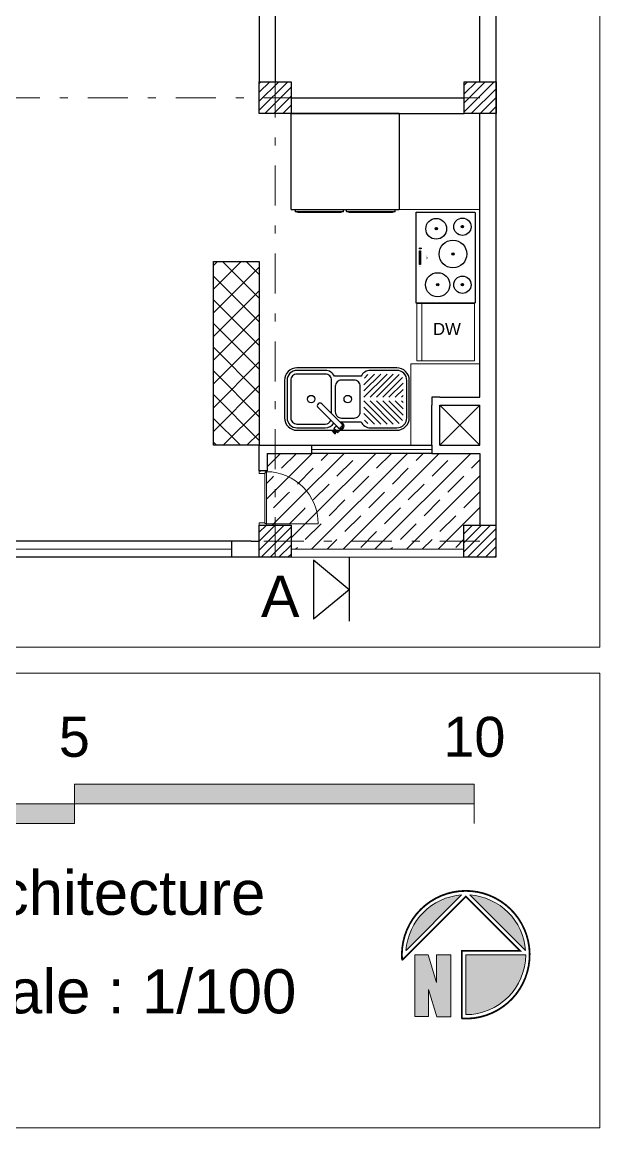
# Model space of a CAD drawing. Header units: millimetres. Extents: x 19342.2 to 19356.6, y 7344.8 to 7375.2.
# Drawn here: x 19349.38 to 19356.6, y 7344.8 to 7358.63 of the extents above; entities that cross this region are included whole.
import ezdxf
from ezdxf.enums import TextEntityAlignment as Align

# ---------------------------------------------------------------- set-up
doc = ezdxf.new("R2010")
doc.units = ezdxf.units.MM
doc.header["$LTSCALE"] = 2
doc.linetypes.add('ACAD_ISO02W100', pattern=[15, 12, -3])
doc.linetypes.add('DASHDOT2', pattern=[0.5, 0.25, -0.125, 0, -0.125])
doc.layers.get('0').update_dxf_attribs({"lineweight": 15})
doc.layers.add('Axe Architechture', color=7, linetype='Continuous', lineweight=15)
doc.layers.add('FUR', color=13, linetype='Continuous')
doc.layers.add('furniture', color=36, linetype='Continuous')
doc.styles.add('arial', font='arial.ttf', dxfattribs={"height": 2.5})
doc.styles.get("Standard").update_dxf_attribs({"font": 'arial.ttf'})

# ---------------------------------------------------------------- blocks, each defined once
blk = doc.blocks.new('NORTH')
at = {"linetype": 'Continuous'}
h = blk.add_hatch(color=256, dxfattribs=at)
edge = h.paths.add_edge_path()
edge.add_line((-0.4676, 0.0324), (-0.0324, 0.4676))
edge.add_arc((0, 0), 0.4688, 93.95964, 176.04036)
h = blk.add_hatch(color=256, dxfattribs=at)
edge = h.paths.add_edge_path()
edge.add_line((0.0324, 0.4676), (0.4676, 0.0324))
edge.add_arc((0, 0), 0.4688, 3.95964, 86.04036)
h = blk.add_hatch(color=256, dxfattribs=at)
edge = h.paths.add_edge_path()
edge.add_line((0.4687, 0), (0, 0))
edge.add_line((0, 0), (0, -0.4687))
edge.add_arc((0, 0), 0.4688, 270, 360)
blk.add_hatch(color=256, dxfattribs=at).paths.add_polyline_path([(-0.2288, -0.2175), (-0.2288, -0.0014), (-0.118, -0.0014), (-0.118, -0.485), (-0.2261, -0.485), (-0.291, -0.2716), (-0.291, -0.4823), (-0.3992, -0.4823), (-0.3992, -0.0014), (-0.2937, -0.0014)])
at = {"color": 0, "linetype": 'ByBlock'}
for p, q in [((-0.4676, 0.0324), (-0.0324, 0.4676)), ((0.0324, 0.4676), (0.4676, 0.0324)), ((0, 0), (0, -0.4687)), ((0.4687, 0), (0, 0))]:
    blk.add_line(p, q, dxfattribs=at)
at = {"linetype": 'Continuous'}
for p, q in [((-0.3992, -0.4823), (-0.3992, -0.0014)), ((-0.3992, -0.0014), (-0.2937, -0.0014)), ((-0.2937, -0.0014), (-0.2288, -0.2175)), ((-0.2288, -0.0014), (-0.118, -0.0014)), ((-0.2288, -0.2175), (-0.2288, -0.0014)), ((-0.118, -0.0014), (-0.118, -0.485)), ((-0.2261, -0.485), (-0.291, -0.2716)), ((-0.291, -0.2716), (-0.291, -0.4823)), ((-0.291, -0.4823), (-0.3992, -0.4823)), ((-0.118, -0.485), (-0.2261, -0.485))]:
    blk.add_line(p, q, dxfattribs=at)
at = {"color": 0, "linetype": 'ByBlock', "const_width": 0.0138}
blk.add_lwpolyline([(-0.0313, -0.499, 2.690612), (-0.4982, -0.0424), (0, 0.4558), (0.4246, 0.0313), (-0.0313, 0.0313)], format="xyb", close=True, dxfattribs=at)
at = {"color": 0, "linetype": 'ByBlock'}
for start, end in [(93.95964, 176.04036), (3.95964, 86.04036), (270, 0)]:
    blk.add_arc((0, 0), 0.4688, start, end, dxfattribs=at)
blk = doc.blocks.new('a')
h = blk.add_hatch(color=1)
h.paths.add_polyline_path([(-4.524, 0.856), (-5.524, 0.856), (-5.524, 0.61), (-4.524, 0.61)])
h.paths.add_polyline_path([(-5.524, 0.61), (-6.524, 0.61), (-6.524, 0.363), (-5.524, 0.363)])
h.paths.add_polyline_path([(-1.524, 0.61), (-4.524, 0.61), (-4.524, 0.363), (-1.524, 0.363)])
blk.add_hatch(color=1).paths.add_polyline_path([(3.476, 0.856), (-1.524, 0.856), (-1.524, 0.61), (3.476, 0.61)])
at = {"color": 1}
for p, q in [((-6.524, 0.61), (-6.524, 0.856)), ((-5.524, 0.856), (-4.524, 0.856)), ((-5.524, 0.856), (-5.524, 0.363)), ((-4.524, 0.363), (-4.524, 0.856)), ((-1.524, 0.856), (3.476, 0.856)), ((-6.524, 0.363), (-6.524, 0.61)), ((-6.524, 0.61), (-5.524, 0.61)), ((-5.524, 0.61), (3.476, 0.61)), ((3.476, 0.61), (3.476, 0.363)), ((-6.524, 0.363), (-5.524, 0.363)), ((-4.524, 0.363), (-1.524, 0.363))]:
    blk.add_line(p, q, dxfattribs=at)
for points in [[(-1.524, 0.363), (-1.524, 0.856)], [(3.476, 0.61), (3.476, 0.856)]]:
    blk.add_lwpolyline(points, dxfattribs=at)
at = {"color": 1, "style": 'arial'}
for s, p in [('0', (-6.524, 1.446)), ('1', (-5.524, 1.446)), ('2', (-4.524, 1.446)), ('5', (-1.524, 1.446)), ('10', (3.476, 1.446))]:
    blk.add_text(s, height=0.5, dxfattribs=at).set_placement(p, align=Align.MIDDLE_CENTER)
blk = doc.blocks.new('door')
at = {"color": 1, "lineweight": 15}
for p, q in [((-13.1, 93.2), (-109.2, 93.2)), ((-13.4, -3.3), (-13.4, 92.7)), ((-13.4, 92.7), (-10.5, 92.7)), ((-10.4, 96.1), (-12.8, 96.1)), ((-12.8, 96.1), (-12.8, 92.8)), ((-12.7, 92.7), (-10.5, 92.7)), ((-10.4, 96), (-12.6, 96)), ((-12.6, 96), (-12.6, 92.9)), ((-12.6, 92.9), (-10.4, 92.9)), ((-10.5, 92.7), (-10.5, -1.2)), ((-10.5, 92.7), (-10.5, 91.6)), ((-10.4, 96), (-10.4, 96.1)), ((-10.4, 92.9), (-10.4, 91.8)), ((-10.4, 91.6), (0, 91.6)), ((-10.3, 91.7), (-0.2, 91.7)), ((-0.1, 96.1), (-3.2, 96.1)), ((-3.2, 96.1), (-3.2, 96)), ((-0.3, 96), (-3.2, 96)), ((-0.2, 91.7), (-0.2, 95.9)), ((0, 91.6), (0, 96)), ((-10.4, 0), (0, 0)), ((0, 0), (0, -4.5)), ((-12.8, -3.3), (-13.4, -3.3)), ((-12.8, -1.2), (-12.8, -3.3)), ((-10.5, -1.2), (-12.8, -1.2)), ((-12.8, -4.6), (-12.8, -1.3)), ((-12.8, -3.3), (-12.8, -3.3)), ((-10.4, -4.6), (-12.8, -4.6)), ((-12.7, -1.2), (-10.5, -1.2)), ((-12.6, -4.4), (-12.6, -1.4)), ((-12.6, -1.4), (-10.4, -1.4)), ((-10.4, -4.4), (-12.6, -4.4)), ((-10.5, -1.2), (-10.5, -0.1)), ((-10.4, -1.4), (-10.4, -0.3)), ((-10.4, -4.4), (-10.4, -4.6)), ((-10.4, -4.4), (-10.4, -4.6)), ((-10.3, -0.2), (-0.2, -0.2)), ((-0.3, -4.4), (-3.2, -4.4)), ((-3.2, -4.6), (-3.2, -4.4)), ((-0.1, -4.6), (-3.2, -4.6)), ((-0.2, -0.2), (-0.2, -4.3))]:
    blk.add_line(p, q, dxfattribs=at)
for centre, radius, start, end in [((-12.7, 93.2), 96.5, 179.9758, 269.5006), ((-12.7, 92.8), 0.0916, 180, 270), ((-10.4, 91.6), 0.0916, 180, 270), ((-10.3, 91.8), 0.0916, 180, 270), ((-0.3, 95.9), 0.0916, 0, 90), ((-0.1, 96), 0.0916, 0, 90), ((-10.4, -0.1), 0.0916, 90, 180), ((-12.9, 72.8), 76.1, 269.6489, 269.6715), ((-12.7, -1.3), 0.0916, 90, 180), ((-10.3, -0.3), 0.0916, 90, 180), ((-0.3, -4.3), 0.0916, 270, 0), ((-0.1, -4.5), 0.0916, 270, 0)]:
    blk.add_arc(centre, radius, start, end, dxfattribs=at)
blk = doc.blocks.new('Grohe Veris -  (32198000)_top_cad-bloc.com')
at = {"color": 0}
for p, q in [((52, 20.8), (52, -20.8)), ((53.6, -17), (53.6, 17)), ((72.9, 13.4), (71.9, 13.5)), ((72.8, 6.1), (72.3, -21.8)), ((72.9, 13.3), (72.8, 6.1))]:
    blk.add_line(p, q, dxfattribs=at)
for points in [[(-21, 0), (-21, -231, 1), (21, -231), (21, 0)], [(0, 9), (0, 9), (-17, 9, 0.317837), (-19.8, 7)], [(0, 9), (0, 9), (17, 9, -0.317837), (19.8, 7)], [(55.8, 9), (63.7, 9.6, 0.155869), (67.5, 11.1, 0.886458)], [(65, 8.5, 0.160711), (63.1, -6.9, 0.094437), (64.1, -9.6, 1.245706)], [(65, 8.5, 0.25498), (69.2, 11.2, -9.068865)], [(67.5, 11.1), (68.5, 12.3, -0.146054), (71.1, 13.9), (72.7, 13.9, -0.258705), (72.9, 13.8, -0.023605), (73.3, 13.1, -0.171239), (74.2, 10.1, 0.037593), (74.2, 9.9)], [(74.1, 3.4, 0.147806), (73.1, 6, 0.197149), (72.8, 6.1), (71.8, 6.1, 0.105853), (71, 6, 0.093683), (70.3, 5.5, 0.105959), (68.9, 3.5, 0.061829), (68.1, 0.5, 0.023332), (67.6, -5.2, 1.008647)], [(74.2, 9.9), (74.1, 6, -0.00094), (74.1, 3.4, 0.000937), (73.8, -10.7, -0.003393), (73.7, -19.2, 0.648753)], [(55.8, -9), (63.7, -9.6, -0.155869), (67.5, -11.1, -0.886458)], [(67.6, -2.7), (67.6, -5.2), (67.5, -7.7, 0.010154), (67.5, -11.1, 0.032815), (68.1, -17.7, 0.128402), (69.4, -20.6, 0.106313), (70.6, -21.7, 0.075412), (70.9, -21.8), (72.3, -21.8, 0.25002), (72.6, -21.6, 0.096041), (73.7, -19.2, 0.032872), (73.7, -19.2, -4.493368)]]:
    blk.add_lwpolyline(points, format="xyb", dxfattribs=at)
for points in [[(6.6, 21), (46.5, 21)], [(47, -20.5), (47, 20.5)], [(52, 20.8), (47.5, 20.8)], [(21, -21), (46.5, -21)], [(52, -20.8), (47.5, -20.8)]]:
    blk.add_lwpolyline(points, dxfattribs=at)
for centre, radius, start, end in [((0, 0), 30, 44.427, 225.573), ((0, 0), 25, 57.14012, 212.85988), ((0, 0), 22, 342.65856, 197.34144), ((0, 0), 21, 0, 180), ((46.5, 20.5), 0.5, 0, 90), ((47.5, 20.3), 0.5, 90, 180), ((52, 20.4), 0.4, 29.24555, 90), ((42.3, 15), 11.5, 10.40237, 29.24555), ((53.3, 17), 0.3, 0, 10.40237), ((49.3, 6.5), 7.06, 21.11466, 52.67736), ((111.8, -1.3), 44.3, 163.76884, 181.88413), ((73.7, 9.2), 4.94, 128.36753, 155.60216), ((71.8, 11.5), 1.95, 87.325, 127.06858), ((72.9, 13), 0.429, 41.76843, 83.91425), ((37, -0.1), 38.5, 343.05085, 15.03236), ((46.5, -20.5), 0.5, 270, 0), ((47.5, -20.3), 0.5, 180, 270), ((52, -20.4), 0.4, 270, 330.75445), ((42.3, -15), 11.5, 330.75445, 349.59763), ((49.3, -6.5), 7.06, 307.32264, 339.8743), ((53.3, -17), 0.3, 349.59763, 0)]:
    blk.add_arc(centre, radius, start, end, dxfattribs=at)
blk.add_ellipse((55.8, 0), major_axis=(0, 9), ratio=0.134102, start_param=6.283185, end_param=9.576875, dxfattribs=at)
blk = doc.blocks.new('sink 042_cad-block.com')
at = {"color": 0}
for p, q in [((-287, -235), (-444.6, -77.4)), ((-237, -235), (-418.5, -53.5)), ((-187, -235), (-372, -50)), ((-137, -235), (-322, -50)), ((-137, -185), (-272, -50)), ((-137, -135), (-222, -50)), ((-140.6, -81.4), (-168.4, -53.6)), ((-337, -235), (-450, -122)), ((-387, -235), (-450, -172)), ((-437, -235), (-450, -222)), ((-337, -265), (-450, -378)), ((-437, -265), (-450, -278)), ((-387, -265), (-450, -328)), ((-287, -265), (-444.6, -422.6)), ((-237, -265), (-418.5, -446.5)), ((-187, -265), (-372, -450)), ((-137, -265), (-322, -450)), ((-137, -315), (-272, -450)), ((-137, -365), (-222, -450)), ((-140.6, -418.6), (-168.4, -446.4))]:
    blk.add_line(p, q, dxfattribs=at)
at = {"color": 0, "flags": 128}
blk.add_lwpolyline([(400, -500, 0.414214), (500, -400), (500, -100, 0.414214), (400, 0), (-400, 0, 0.414214), (-500, -100), (-500, -400, 0.414214), (-400, -500)], format="xyb", close=True, dxfattribs=at)
for points in [[(57.1, -67.5), (-113.9, -67.5, 0.296358), (-187, -20), (-400, -20, 0.414214), (-480, -100), (-480, -400, 0.414214), (-400, -480), (-187, -480, 0.296358), (-113.9, -432.5), (99.9, -432.5, 0.296358), (173, -480), (400, -480, 0.414214), (480, -400), (480, -100, 0.414214), (400, -20), (173, -20, 0.255241), (105.7, -56.8, 0.255241)], [(123, -133.4), (123, -400, 0.414214), (173, -450), (400, -450, 0.414214), (450, -400), (450, -100, 0.414214), (400, -50), (173, -50, 0.290931), (127.7, -78.8, 0.290931)], [(-57, -97.5), (-57, -97.5, 0.414214), (-107, -147.5), (-107, -352.5, 0.414214), (-57, -402.5), (43, -402.5, 0.414214), (93, -352.5), (93, -147.5, 0.414214), (43, -97.5), (-57, -97.5)]]:
    blk.add_lwpolyline(points, format="xyb", dxfattribs=at)
at = {"color": 0}
for centre in [(-7, -250), (286.5, -250)]:
    blk.add_circle(centre, 30, dxfattribs=at)
at = {"color": 0, "rotation": 44.99999999999981}
blk.add_blockref('Grohe Veris -  (32198000)_top_cad-bloc.com', (53, -33.8), dxfattribs=at)
blk = doc.blocks.new('countertops & sink 1_1200_cad-block.com')
at = {"color": 253}
blk.add_blockref('sink 042_cad-block.com', (600, -50), dxfattribs=at)
blk = doc.blocks.new('Siemens EH801FM17E_dwgmodels.com')
at = {"color": 0}
for points in [[(-396, 507, -0.414214), (-391, 512), (391, 512, -0.414214), (396, 507)], [(396, 5, -0.414214), (391, 0), (-391, 0, -0.414214), (-396, 5)]]:
    blk.add_lwpolyline(points, format="xyb", dxfattribs=at)
for points in [[(-396, 5), (-396, 507)], [(396, 507), (396, 5)], [(-269, 405.2), (-276, 405.2), (-276, 404.2), (-269, 404.2)], [(-269, 405.2), (-262, 405.2), (-262, 404.2), (-269, 404.2)], [(235, 405.2), (228, 405.2), (228, 404.2), (235, 404.2)], [(235, 405.2), (242, 405.2), (242, 404.2), (235, 404.2)], [(-32, 322.2), (-39, 322.2), (-39, 321.2), (-32, 321.2)], [(-32, 322.2), (-25, 322.2), (-25, 321.2), (-32, 321.2)], [(-251, 177.2), (-258, 177.2), (-258, 176.2), (-251, 176.2)], [(-251, 177.2), (-244, 177.2), (-244, 176.2), (-251, 176.2)], [(235, 190.2), (228, 190.2), (228, 189.2), (235, 189.2)], [(235, 190.2), (242, 190.2), (242, 189.2), (235, 189.2)]]:
    blk.add_lwpolyline(points, dxfattribs=at)
for points in [[(-80.1, 31.7), (-81.1, 31.7), (-81.1, 36.6), (-80.1, 36.6)], [(-60.1, 38.5), (58.9, 38.5), (58.9, 29.2), (-60.1, 29.2)]]:
    blk.add_lwpolyline(points, close=True, dxfattribs=at)
for centre, radius in [((-269, 403), 75), ((-269, 403), 10), ((-269, 403), 9), ((-32, 320), 120), ((235, 403), 75), ((235, 403), 10), ((235, 403), 9), ((-32, 320), 10), ((-32, 320), 9), ((235, 188), 105), ((-251, 175), 90), ((235, 188), 10), ((235, 188), 9), ((-251, 175), 10), ((-251, 175), 9), ((-80.6, 34.2), 5), ((-80.6, 34.2), 3.5), ((-80.2, 44.1), 2)]:
    blk.add_circle(centre, radius, dxfattribs=at)
for s, height, p in [('IN', 5, (-271.9, 406)), ('IN', 5, (232.1, 406)), ('IN', 5, (-34.9, 323)), ('IN', 5, (232.1, 191)), ('IN', 5, (-253.9, 178)), ('SIEMENS', 7, (-21.9, 93.5)), ('0', 5, (-65.1, 31.6)), ('+', 5, (61.5, 31.8)), ('b', 5, (75.9, 31.5))]:
    blk.add_text(s, height=height, dxfattribs=at).set_placement(p)
blk = doc.blocks.new('cook top 800x600_cad-block.com')
at = {"color": 253}
blk.add_blockref('Siemens EH801FM17E_dwgmodels.com', (400, -552.6), dxfattribs=at)
blk = doc.blocks.new('11PMB007')
at = {"color": 0, "linetype": 'ByBlock'}
for p, q in [((0, 27), (0, 0)), ((24, 0), (24, 27)), ((24.46, 26), (24, 26)), ((24.46, 13.87), (24.46, 26)), ((24.46, 26), (24.75, 25.25)), ((24.75, 25.25), (24.75, 14.62)), ((24.46, 13.87), (24, 13.87)), ((24.75, 14.62), (24.46, 13.87)), ((24.46, 13.12), (24, 13.12)), ((24.46, 1), (24.46, 13.12)), ((24.46, 13.12), (24.75, 12.37)), ((24.75, 12.37), (24.75, 1.75)), ((24, 1), (24.46, 1)), ((24.75, 1.75), (24.46, 1))]:
    blk.add_line(p, q, dxfattribs=at)
blk.add_polyline3d([(24.75, 0, 0), (24.75, 0, 0)], dxfattribs=at)
blk = doc.blocks.new('11PDSW01')
at = {"color": 1, "lineweight": 15}
for p, q in [((24, 24), (0, 24)), ((0, 24), (0, 0)), ((2, 24), (2, 0)), ((24, 0), (24, 24)), ((0, 0), (24, 0))]:
    blk.add_line(p, q, dxfattribs=at)

msp = doc.modelspace()

# ---------------------------------------------------------------- hatches: boundary and pattern name
at = {"lineweight": 9}
h = msp.add_hatch(dxfattribs=at)
h.set_pattern_fill('ANSI31', color=256, scale=0.025)
h.set_pattern_definition([(45, (15892.15506, 5345.629086), (-0.0561266008, 0.0561266008), [])])
h.paths.add_polyline_path([(19345.751, 7371.535), (19345.751, 7371.935), (19345.351, 7371.935), (19345.351, 7371.535)])
h.paths.add_polyline_path([(19352.35, 7371.535), (19352.35, 7371.935), (19351.95, 7371.935), (19351.95, 7371.535)])
h.paths.add_polyline_path([(19355.301, 7371.935), (19354.901, 7371.935), (19354.901, 7371.535), (19355.301, 7371.535)])
h.paths.add_polyline_path([(19355.301, 7366.632), (19354.902, 7366.632), (19354.902, 7366.232), (19355.301, 7366.232)])
h.paths.add_polyline_path([(19352.341, 7366.232), (19352.741, 7366.232), (19352.741, 7366.632), (19352.341, 7366.632)])
h.paths.add_polyline_path([(19345.751, 7366.232), (19345.751, 7366.632), (19345.351, 7366.632), (19345.351, 7366.232)])
h.paths.add_polyline_path([(19345.751, 7362.482), (19345.751, 7362.882), (19345.351, 7362.882), (19345.351, 7362.482)])
h.paths.add_polyline_path([(19352.741, 7362.882), (19352.341, 7362.882), (19352.341, 7362.482), (19352.741, 7362.482)])
h.paths.add_polyline_path([(19355.301, 7362.482), (19355.301, 7362.882), (19354.901, 7362.882), (19354.901, 7362.482)])
h.paths.add_polyline_path([(19345.751, 7357.482), (19345.751, 7357.882), (19345.351, 7357.882), (19345.351, 7357.482)])
h.paths.add_polyline_path([(19352.341, 7357.882), (19352.341, 7357.482), (19352.741, 7357.482), (19352.741, 7357.882)])
h.paths.add_polyline_path([(19355.301, 7357.482), (19355.301, 7357.882), (19354.902, 7357.882), (19354.902, 7357.482)])
h.paths.add_polyline_path([(19345.351, 7351.935), (19345.751, 7351.935), (19345.751, 7352.335), (19345.351, 7352.335)])
h.paths.add_polyline_path([(19352.741, 7352.335), (19352.429, 7352.335), (19352.429, 7352.334), (19352.412, 7352.334), (19352.409, 7352.335), (19352.364, 7352.335), (19352.364, 7352.334), (19352.341, 7352.334), (19352.341, 7351.935), (19352.741, 7351.935)])
h.paths.add_polyline_path([(19355.301, 7352.335), (19354.901, 7352.335), (19354.901, 7351.935), (19355.301, 7351.935)])
at = {"lineweight": 5, "ltscale": 2}
h = msp.add_hatch(dxfattribs=at)
h.set_pattern_fill('ANSI37', color=256, scale=0.066)
h.paths.add_polyline_path([(19352.341, 7355.633), (19351.769, 7355.633), (19351.769, 7353.335), (19352.341, 7353.335)])
at = {"lineweight": 9, "ltscale": 2}
h = msp.add_hatch(dxfattribs=at)
h.set_pattern_fill('JIS_STN_1E', color=256, scale=0.28)
edge = h.paths.add_edge_path()
edge.add_line((19355.101, 7353.234), (19354.501, 7353.234))
edge.add_line((19354.501, 7353.234), (19353.001, 7353.234))
edge.add_line((19353.001, 7353.234), (19352.441, 7353.234))
edge.add_line((19352.441, 7353.234), (19352.441, 7353.023))
edge.add_line((19352.441, 7353.023), (19352.441, 7353.014))
edge.add_line((19352.441, 7353.014), (19352.428, 7353.014))
edge.add_line((19352.428, 7353.014), (19352.428, 7353.005))
edge.add_arc((19352.428, 7352.354), 0.651, 0.0515, 89.9846, ccw=False)
edge.add_line((19353.079, 7352.355), (19352.429, 7352.354))
edge.add_line((19352.429, 7352.354), (19352.429, 7352.335))
edge.add_line((19352.429, 7352.335), (19352.741, 7352.335))
edge.add_line((19352.741, 7352.335), (19352.741, 7352.035))
edge.add_line((19352.741, 7352.035), (19354.901, 7352.035))
edge.add_line((19354.901, 7352.035), (19354.901, 7352.335))
edge.add_line((19354.901, 7352.335), (19355.101, 7352.335))
edge.add_line((19355.101, 7352.335), (19355.101, 7353.234))
edge = h.paths.add_edge_path(flags=17)
edge.add_arc((19352.429, 7352.492), 0.514, 89.2797, 89.7246)
edge.add_line((19352.432, 7353.005), (19352.433, 7352.354))
edge.add_line((19352.433, 7352.354), (19353.079, 7352.355))
edge.add_arc((19352.428, 7352.354), 0.651, 0.0622, 89.2799)

# ---------------------------------------------------------------- linework, layer by layer
at = {"lineweight": 30}
for p, q in [((19355.301, 7371.735), (19355.301, 7351.935)), ((19352.341, 7362.682), (19352.341, 7357.882)), ((19352.541, 7362.482), (19352.541, 7357.882)), ((19355.101, 7357.882), (19355.101, 7362.482)), ((19352.741, 7357.682), (19354.902, 7357.682)), ((19352.741, 7357.482), (19354.902, 7357.482)), ((19355.101, 7353.935), (19355.101, 7357.482)), ((19355.101, 7353.335), (19355.101, 7353.835)), ((19352.341, 7353.335), (19353.001, 7353.335)), ((19352.341, 7353.023), (19352.341, 7353.335)), ((19353.001, 7353.234), (19353.001, 7353.335)), ((19353.001, 7353.335), (19354.501, 7353.335)), ((19354.501, 7353.335), (19354.501, 7353.234)), ((19354.601, 7353.335), (19355.101, 7353.335)), ((19352.441, 7353.234), (19353.001, 7353.234)), ((19352.441, 7353.234), (19352.441, 7353.023)), ((19354.501, 7353.234), (19353.001, 7353.234)), ((19354.501, 7353.234), (19355.101, 7353.234)), ((19352.341, 7353.014), (19352.341, 7353.023)), ((19352.441, 7353.014), (19352.341, 7353.014)), ((19352.441, 7353.023), (19352.441, 7353.014)), ((19352.241, 7352.135), (19345.751, 7352.135)), ((19352, 7351.935), (19352, 7352.135)), ((19352.241, 7352.135), (19352.341, 7352.135)), ((19352.341, 7351.935), (19345.401, 7351.935))]:
    msp.add_line(p, q, dxfattribs=at)
at = {"linetype": 'ACAD_ISO02W100', "lineweight": 15, "ltscale": 2}
msp.add_line((19354.091, 7356.282), (19355.101, 7356.282), dxfattribs=at)
at = {"lineweight": 9, "ltscale": 2}
for p, q in [((19354.239, 7354.354), (19354.239, 7353.335)), ((19354.239, 7354.354), (19355.101, 7354.354)), ((19354.601, 7353.835), (19355.101, 7353.335)), ((19355.101, 7353.835), (19354.601, 7353.335))]:
    msp.add_line(p, q, dxfattribs=at)
at = {"lineweight": 30, "ltscale": 2}
for p, q in [((19354.601, 7353.935), (19354.501, 7353.935)), ((19354.501, 7353.935), (19354.501, 7353.835)), ((19354.601, 7353.935), (19355.101, 7353.935)), ((19354.501, 7353.335), (19354.501, 7353.835)), ((19354.601, 7353.335), (19354.601, 7353.835)), ((19354.601, 7353.835), (19355.101, 7353.835))]:
    msp.add_line(p, q, dxfattribs=at)
for p, q in [((19353.001, 7353.284), (19354.501, 7353.284)), ((19355.101, 7352.335), (19355.101, 7353.234)), ((19355.101, 7352.982), (19355.101, 7353.234)), ((19355.102, 7352.832), (19355.102, 7352.335)), ((19355.301, 7352.335), (19355.101, 7352.335)), ((19346, 7352.035), (19352, 7352.035)), ((19355.102, 7351.935), (19355.102, 7351.935))]:
    msp.add_line(p, q)
at = {"linetype": 'ACAD_ISO02W100', "lineweight": 30, "ltscale": 2}
msp.add_line((19355.101, 7353.234), (19355.101, 7352.335), dxfattribs=at)
at = {"lineweight": 9}
for p, q in [((19354.901, 7352.035), (19352.741, 7352.035)), ((19354.901, 7351.935), (19352.741, 7351.935))]:
    msp.add_line(p, q, dxfattribs=at)
at = {"color": 146, "lineweight": 30, "ltscale": 0.02, "true_color": 0x105689}
for p, q in [((19353.468, 7351.529), (19353.022, 7351.897)), ((19353.022, 7351.897), (19353.022, 7351.161)), ((19353.468, 7351.935), (19353.468, 7351.136)), ((19353.468, 7351.529), (19353.022, 7351.161))]:
    msp.add_line(p, q, dxfattribs=at)
msp.add_lwpolyline([(19342.155, 7375.24), (19356.6, 7375.24), (19356.6, 7350.811), (19342.155, 7350.811)], close=True)
at = {"lineweight": 30, "ltscale": 2}
for points in [[(19352.341, 7357.882), (19352.741, 7357.882), (19352.741, 7357.482), (19352.341, 7357.482)], [(19354.902, 7357.882), (19355.302, 7357.882), (19355.302, 7357.482), (19354.902, 7357.482)], [(19351.769, 7355.633), (19352.341, 7355.633), (19352.341, 7353.335), (19351.769, 7353.335)], [(19352.341, 7352.335), (19352.741, 7352.335), (19352.741, 7351.935), (19352.341, 7351.935)], [(19354.901, 7352.335), (19355.301, 7352.335), (19355.301, 7351.935), (19354.901, 7351.935)]]:
    msp.add_lwpolyline(points, close=True, dxfattribs=at)
at = {"lineweight": 9, "ltscale": 2}
msp.add_lwpolyline([(19342.255, 7350.484), (19356.601, 7350.484), (19356.601, 7344.8), (19342.255, 7344.8)], close=True, dxfattribs=at)
at = {"layer": 'Axe Architechture', "linetype": 'DASHDOT2'}
for p, q in [((19352.541, 7351.935), (19352.541, 7373.875)), ((19355.101, 7357.682), (19343.644, 7357.682)), ((19355.101, 7352.135), (19343.644, 7352.135))]:
    msp.add_line(p, q, dxfattribs=at)
at = {"layer": 'FUR', "color": 240, "true_color": 0xed1f24}
for p, q in [((19352.741, 7356.282), (19352.741, 7357.482)), ((19354.091, 7357.482), (19354.091, 7356.282))]:
    msp.add_line(p, q, dxfattribs=at)

# ---------------------------------------------------------------- block references
at = {"linetype": 'ACAD_ISO02W100', "lineweight": 100, "xscale": 0.006750000000000001, "yscale": 0.006750000000000001, "zscale": 0.006750000000000001, "rotation": 180.0756920387991}
msp.add_blockref('door', (19352.341, 7352.983), dxfattribs=at)
msp.add_blockref('a', (19351.555, 7348.244))
at = {"linetype": 'Continuous', "xscale": 1.597722085886549, "yscale": 1.597722085886549, "zscale": 1.597722085886549}
msp.add_blockref('NORTH', (19354.924, 7346.965), dxfattribs=at)
at = {"layer": 'FUR', "color": 240, "true_color": 0xed1f24, "xscale": 0.0499999999992724, "yscale": 0.0499999999992724, "zscale": 0.0499999999992724, "rotation": 270}
msp.add_blockref('11PMB007', (19352.741, 7357.482), dxfattribs=at)
at = {"layer": 'FUR'}
ref = msp.add_blockref('11PDSW01', (19354.313, 7354.39), dxfattribs=dict(at, xscale=0.02999999999956344, yscale=0.02999999999956344, zscale=0.02999999999956344))
ref.add_attrib('LABEL', 'DW', dxfattribs={"layer": '0', "color": 1, "linetype": 'ByBlock', "height": 0.15, "flags": 8}).set_placement((19354.688, 7354.79), align=Align.MIDDLE)
at = {"layer": 'furniture'}
for name, p, xscale, yscale, zscale, rotation in [('cook top 800x600_cad-block.com', (19355.098, 7356.257), 0.00144, 0.00144, 0.00144, 270), ('countertops & sink 1_1200_cad-block.com', (19354.374, 7353.445), 0.00156, 0.00156, 0.00156, 180)]:
    msp.add_blockref(name, p, dxfattribs=dict(at, xscale=xscale, yscale=yscale, zscale=zscale, rotation=rotation))

# ---------------------------------------------------------------- texts
at = {"color": 146, "lineweight": 30, "ltscale": 0.02, "true_color": 0x105689}
msp.add_text('A', height=0.516, dxfattribs=at).set_placement((19352.364, 7351.189))
at = {"layer": 'Axe Architechture', "linetype": 'DASHDOT2'}
for s, p in [('Architecture', (19348.302, 7347.464)), ('Scale : 1/100', (19348.302, 7346.232))]:
    msp.add_text(s, height=0.5524, dxfattribs=at).set_placement(p)

doc.saveas('drawing.dxf')
